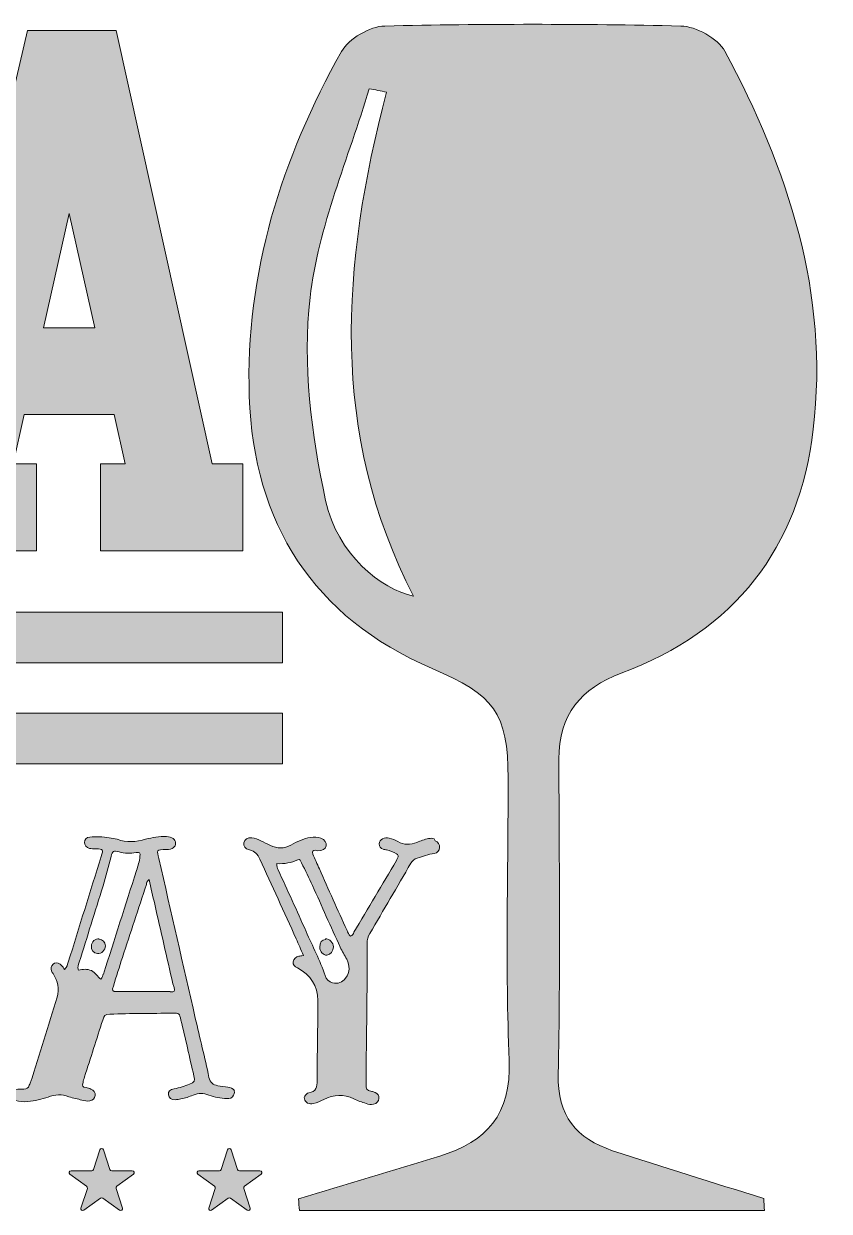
# Model space of a CAD drawing. Header units: inches. Extents: x 149 to 937, y -822 to -258.
# Drawn here: x 554 to 937, y -822 to -258 of the extents above; entities that cross this region are included whole.
import ezdxf

# ---------------------------------------------------------------- set-up
doc = ezdxf.new("R2010")
doc.units = ezdxf.units.IN
doc.header["$MEASUREMENT"] = 0
doc.layers.add('Layer 1', color=7, linetype='Continuous')

# ---------------------------------------------------------------- blocks, each defined once
blk = doc.blocks.new('block 3')
at = {"layer": 'Layer 1', "true_color": 0x2a4f7b}
h = blk.add_hatch(color=167, dxfattribs=at)
h.dxf.hatch_style = 2
edge = h.paths.add_edge_path()
edge.add_spline(control_points=[(654.19, -764.33), (654.73, -765.23), (654.73, -766.13), (654.19, -767.04), (653.47, -768.3), (652.39, -768.84), (650.94, -768.66), (648.06, -768.48), (645.17, -768.12), (642.47, -767.04), (639.94, -765.95), (637.41, -765.95), (634.89, -767.04), (633.08, -767.76), (631.1, -768.48), (629.12, -768.84), (628.21, -769.02), (627.31, -769.2), (626.41, -769.2), (624.42, -769.2), (623.34, -768.3), (623.16, -766.86), (622.98, -765.41), (623.88, -764.15), (625.87, -763.97), (628.57, -763.61), (630.92, -762.71), (633.26, -761.8), (635.79, -760.72), (635.79, -760.54), (635.25, -757.83), (633.26, -748.99), (631.28, -740.16), (629.12, -731.32), (628.39, -728.07), (628.39, -728.07), (625.15, -728.07), (615.22, -728.25), (605.3, -728.07), (595.38, -728.61), (592.85, -728.79), (592.67, -728.97), (591.95, -731.32), (589.07, -740.34), (586.18, -749.36), (583.29, -758.38), (582.93, -759.28), (582.75, -760.18), (582.57, -761.08), (582.03, -762.89), (582.21, -763.07), (584.01, -763.43), (584.74, -763.61), (585.64, -763.79), (586.36, -764.15), (587.62, -764.69), (588.52, -765.77), (588.34, -767.22), (588.16, -768.66), (587.26, -769.56), (585.82, -769.74), (584.55, -769.92), (583.29, -769.74), (582.03, -769.38), (580.04, -768.84), (577.88, -768.48), (575.9, -767.76), (572.47, -766.5), (569.22, -766.67), (565.97, -767.94), (562.91, -769.02), (559.66, -769.74), (556.41, -770.1), (554.43, -770.28), (552.44, -769.92), (550.46, -769.56), (549.02, -769.38), (548.11, -768.12), (548.11, -766.86), (548.11, -765.59), (549.02, -764.51), (550.64, -764.33), (551.9, -764.15), (553.16, -764.15), (554.43, -764.15), (555.69, -764.15), (556.59, -763.61), (556.95, -762.34), (557.13, -761.99), (557.31, -761.62), (557.49, -761.26), (562, -747.73), (565.97, -734.02), (570.3, -720.49), (571.57, -716.34), (570.48, -712.91), (568.5, -709.49), (568.32, -709.13), (567.96, -708.77), (567.78, -708.4), (567.06, -706.96), (567.23, -705.7), (568.32, -704.8), (569.22, -703.89), (570.48, -703.89), (571.75, -704.8), (572.11, -705.16), (572.47, -705.52), (572.83, -705.88), (573.19, -706.24), (573.37, -706.78), (573.73, -707.32), (574.99, -706.06), (575.17, -704.98), (575.53, -703.89), (580.77, -687.12), (586, -670.34), (591.23, -653.56), (592.31, -650.13), (592.31, -650.13), (588.7, -649.95), (587.62, -649.95), (586.54, -649.95), (585.64, -649.77), (584.19, -649.41), (583.29, -648.15), (583.29, -646.89), (583.29, -645.62), (584.19, -644.54), (585.82, -644.36), (588.88, -644.18), (591.95, -644.18), (595.02, -644.72), (596.28, -644.9), (597.54, -645.08), (598.81, -645.44), (603.32, -647.07), (607.83, -646.71), (612.34, -645.44), (615.58, -644.54), (618.83, -644), (622.26, -644.18), (624.96, -644.36), (626.59, -645.44), (626.59, -647.25), (626.59, -649.23), (625.15, -650.31), (622.26, -650.31), (617.21, -650.31), (617.75, -650.67), (618.65, -654.64), (624.42, -679.9), (630.2, -705.16), (635.97, -730.41), (638.14, -739.8), (640.48, -749.18), (642.47, -758.56), (643.01, -761.08), (644.45, -762.17), (646.61, -762.53), (648.24, -762.89), (649.86, -763.07), (651.49, -763.25), (652.75, -763.43), (653.83, -763.79), (654.55, -764.87), (654.55, -764.87), (654.19, -764.33), (654.19, -764.33)], knot_values=[0, 0, 0, 0, 1, 1, 1, 2, 2, 2, 3, 3, 3, 4, 4, 4, 5, 5, 5, 6, 6, 6, 7, 7, 7, 8, 8, 8, 9, 9, 9, 10, 10, 10, 11, 11, 11, 12, 12, 12, 13, 13, 13, 14, 14, 14, 15, 15, 15, 16, 16, 16, 17, 17, 17, 18, 18, 18, 19, 19, 19, 20, 20, 20, 21, 21, 21, 22, 22, 22, 23, 23, 23, 24, 24, 24, 25, 25, 25, 26, 26, 26, 27, 27, 27, 28, 28, 28, 29, 29, 29, 30, 30, 30, 31, 31, 31, 32, 32, 32, 33, 33, 33, 34, 34, 34, 35, 35, 35, 36, 36, 36, 37, 37, 37, 38, 38, 38, 39, 39, 39, 40, 40, 40, 41, 41, 41, 42, 42, 42, 43, 43, 43, 44, 44, 44, 45, 45, 45, 46, 46, 46, 47, 47, 47, 48, 48, 48, 49, 49, 49, 50, 50, 50, 51, 51, 51, 52, 52, 52, 53, 53, 53, 54, 54, 54, 55, 55, 55, 56, 56, 56, 56], degree=3, periodic=1)
edge = h.paths.add_edge_path()
edge.add_spline(control_points=[(592.31, -709.49), (597.54, -693.07), (602.77, -676.65), (608.01, -660.24), (608.73, -658.07), (609.45, -655.91), (609.63, -653.56), (609.81, -651.76), (609.63, -651.4), (607.83, -651.76), (605.12, -652.3), (602.42, -652.12), (599.71, -651.4), (597, -650.67), (596.64, -650.86), (595.92, -653.56), (594.66, -658.25), (593.58, -662.94), (592.13, -667.63), (588.34, -679.72), (584.55, -691.81), (580.77, -703.89), (580.41, -704.98), (579.86, -706.06), (580.41, -707.68), (582.57, -707.14), (584.55, -706.96), (586.54, -707.86), (588.52, -708.77), (589.42, -710.75), (591.05, -711.83), (591.95, -711.11), (591.95, -710.21), (592.13, -709.49), (592.13, -709.49), (592.31, -709.49), (592.31, -709.49)], knot_values=[0, 0, 0, 0, 1, 1, 1, 2, 2, 2, 3, 3, 3, 4, 4, 4, 5, 5, 5, 6, 6, 6, 7, 7, 7, 8, 8, 8, 9, 9, 9, 10, 10, 10, 11, 11, 11, 12, 12, 12, 12], degree=3, periodic=1)
edge = h.paths.add_edge_path()
edge.add_spline(control_points=[(590.15, -692.89), (591.95, -692.89), (593.21, -694.33), (593.21, -696.14), (593.21, -698.12), (591.41, -699.93), (589.42, -699.75), (587.62, -699.56), (586.36, -697.94), (586.54, -696.14), (586.72, -694.15), (588.34, -692.53), (590.33, -692.71), (590.33, -692.71), (590.15, -692.89), (590.15, -692.89)], knot_values=[0, 0, 0, 0, 1, 1, 1, 2, 2, 2, 3, 3, 3, 4, 4, 4, 5, 5, 5, 5], degree=3, periodic=1)
edge = h.paths.add_edge_path()
edge.add_spline(control_points=[(624.06, -717.97), (626.05, -717.97), (626.23, -717.61), (625.87, -715.8), (625.69, -715.26), (625.51, -714.72), (625.33, -714.18), (622.44, -701.55), (619.55, -688.92), (616.67, -676.29), (615.77, -672.5), (614.86, -668.72), (613.96, -664.56), (612.88, -665.29), (612.88, -666.19), (612.7, -666.91), (608.91, -678.46), (605.12, -690), (601.33, -701.55), (599.89, -706.06), (598.45, -710.57), (597, -715.26), (596.28, -717.42), (596.46, -717.79), (598.63, -717.79), (607.11, -717.79), (615.58, -717.79), (624.06, -717.79), (624.06, -717.79), (624.06, -717.97), (624.06, -717.97)], knot_values=[0, 0, 0, 0, 1, 1, 1, 2, 2, 2, 3, 3, 3, 4, 4, 4, 5, 5, 5, 6, 6, 6, 7, 7, 7, 8, 8, 8, 9, 9, 9, 10, 10, 10, 10], degree=3, periodic=1)
h = blk.add_hatch(color=167, dxfattribs=at)
h.dxf.hatch_style = 2
edge = h.paths.add_edge_path()
edge.add_spline(control_points=[(749.99, -646.16), (751.43, -646.71), (752.34, -647.97), (752.16, -649.41), (751.98, -650.86), (751.08, -651.94), (749.63, -652.12), (746.74, -652.48), (744.22, -653.74), (741.51, -654.46), (740.07, -654.82), (739.17, -655.55), (738.45, -656.81), (731.95, -667.99), (725.46, -679.18), (718.96, -690.18), (718.06, -691.63), (717.7, -693.25), (717.7, -695.05), (717.7, -700.29), (717.7, -705.52), (717.7, -710.75), (717.52, -727.17), (717.34, -743.58), (717.16, -760), (717.16, -760.54), (717.16, -761.08), (717.16, -761.62), (717.16, -764.51), (717.16, -764.51), (719.86, -765.23), (720.4, -765.41), (720.95, -765.59), (721.49, -765.77), (722.75, -766.31), (723.47, -767.22), (723.29, -768.66), (723.11, -770.1), (722.21, -771.01), (720.77, -771.37), (719.5, -771.55), (718.24, -771.37), (717.16, -771.01), (715.17, -770.28), (713.19, -769.74), (711.38, -768.84), (706.51, -766.31), (701.82, -766.86), (697.13, -769.02), (695.51, -769.74), (693.89, -770.64), (692.08, -771.01), (691.18, -771.18), (690.28, -771.18), (689.38, -770.83), (687.57, -769.92), (687.21, -767.76), (688.83, -766.5), (689.19, -766.31), (689.56, -765.95), (689.92, -765.95), (693.52, -765.41), (693.89, -763.07), (693.89, -760), (693.89, -747.37), (694.25, -734.74), (694.25, -722.12), (694.25, -715.08), (690.82, -709.85), (684.51, -706.6), (683.24, -705.88), (682.34, -705.16), (682.52, -703.71), (682.7, -702.09), (683.78, -701.37), (685.23, -701.01), (685.77, -700.83), (686.31, -700.83), (687.39, -700.65), (686.13, -697.76), (685.05, -695.24), (683.96, -692.71), (678.19, -680.08), (672.42, -667.45), (666.65, -654.82), (665.56, -652.48), (664.3, -651.04), (661.77, -650.49), (659.61, -650.13), (658.71, -648.69), (659.07, -647.07), (659.43, -645.44), (660.87, -644.54), (662.86, -644.72), (664.3, -644.9), (665.74, -645.44), (667.19, -646.16), (668.63, -646.89), (670.07, -647.61), (671.7, -648.33), (674.94, -649.95), (678.19, -649.95), (681.44, -648.15), (684.32, -646.53), (687.39, -645.08), (690.82, -644.54), (692.44, -644.36), (694.07, -644.36), (695.69, -644.9), (697.49, -645.62), (698.4, -647.07), (698.22, -648.51), (697.85, -650.13), (696.41, -651.04), (694.25, -650.86), (693.89, -650.86), (693.52, -650.67), (693.16, -650.67), (691.72, -650.67), (691.36, -651.04), (691.9, -652.48), (692.8, -654.82), (693.89, -657.17), (694.97, -659.51), (699.3, -669.26), (703.63, -679), (708.14, -688.74), (708.5, -689.64), (708.86, -690.72), (709.76, -691.45), (710.84, -691.27), (711.02, -690.36), (711.38, -689.64), (718.24, -678.28), (724.92, -666.91), (731.59, -655.55), (731.77, -655.18), (731.95, -654.82), (732.13, -654.46), (732.67, -653.56), (732.49, -652.84), (731.59, -652.3), (730.15, -651.58), (728.52, -650.86), (726.9, -650.49), (726.36, -650.31), (725.82, -650.31), (725.28, -650.13), (724.01, -649.77), (723.47, -648.87), (723.47, -647.61), (723.47, -646.53), (724.01, -645.8), (724.92, -645.26), (726, -644.72), (727.08, -644.72), (728.16, -644.9), (729.61, -645.26), (731.05, -645.8), (732.31, -646.53), (735.2, -648.15), (738.27, -648.15), (741.33, -646.89), (743.14, -646.16), (744.94, -645.44), (746.92, -645.08), (747.83, -644.9), (748.73, -644.9), (749.63, -645.26), (749.63, -645.26), (749.99, -646.16), (749.99, -646.16)], knot_values=[0, 0, 0, 0, 1, 1, 1, 2, 2, 2, 3, 3, 3, 4, 4, 4, 5, 5, 5, 6, 6, 6, 7, 7, 7, 8, 8, 8, 9, 9, 9, 10, 10, 10, 11, 11, 11, 12, 12, 12, 13, 13, 13, 14, 14, 14, 15, 15, 15, 16, 16, 16, 17, 17, 17, 18, 18, 18, 19, 19, 19, 20, 20, 20, 21, 21, 21, 22, 22, 22, 23, 23, 23, 24, 24, 24, 25, 25, 25, 26, 26, 26, 27, 27, 27, 28, 28, 28, 29, 29, 29, 30, 30, 30, 31, 31, 31, 32, 32, 32, 33, 33, 33, 34, 34, 34, 35, 35, 35, 36, 36, 36, 37, 37, 37, 38, 38, 38, 39, 39, 39, 40, 40, 40, 41, 41, 41, 42, 42, 42, 43, 43, 43, 44, 44, 44, 45, 45, 45, 46, 46, 46, 47, 47, 47, 48, 48, 48, 49, 49, 49, 50, 50, 50, 51, 51, 51, 52, 52, 52, 53, 53, 53, 54, 54, 54, 55, 55, 55, 56, 56, 56, 57, 57, 57, 57], degree=3, periodic=1)
edge = h.paths.add_edge_path()
edge.add_spline(control_points=[(707.96, -702.45), (707.05, -700.47), (705.79, -698.66), (704.89, -696.68), (700.38, -686.94), (696.05, -677.19), (691.72, -667.45), (690.1, -663.84), (688.29, -660.24), (686.49, -656.63), (686.13, -655.73), (685.77, -654.64), (684.68, -655.18), (681.62, -656.63), (678.37, -657.17), (674.76, -656.99), (674.58, -658.43), (674.94, -659.15), (675.3, -659.88), (679.81, -669.62), (684.32, -679.36), (688.65, -689.28), (691.72, -696.32), (695.33, -702.99), (697.67, -710.21), (698.22, -712.01), (699.48, -713.1), (701.28, -713.64), (703.81, -714.36), (705.79, -713.45), (707.42, -711.47), (709.76, -708.59), (709.4, -705.52), (707.96, -702.45)], knot_values=[0, 0, 0, 0, 1, 1, 1, 2, 2, 2, 3, 3, 3, 4, 4, 4, 5, 5, 5, 6, 6, 6, 7, 7, 7, 8, 8, 8, 9, 9, 9, 10, 10, 10, 11, 11, 11, 11], degree=3, periodic=1)
edge = h.paths.add_edge_path()
edge.add_spline(control_points=[(697.85, -692.71), (699.84, -692.71), (701.64, -694.51), (701.64, -696.5), (701.64, -698.48), (700.2, -700.29), (698.58, -700.47), (696.77, -700.65), (695.15, -698.84), (695.15, -696.68), (695.15, -694.51), (696.23, -693.07), (697.85, -693.07), (697.85, -693.07), (697.85, -692.71), (697.85, -692.71)], knot_values=[0, 0, 0, 0, 1, 1, 1, 2, 2, 2, 3, 3, 3, 4, 4, 4, 5, 5, 5, 5], degree=3, periodic=1)
at = {"layer": 'Layer 1', "lineweight": 0}
for points, knots in [([(654.19, -764.33), (654.73, -765.23), (654.73, -766.13), (654.19, -767.04), (653.47, -768.3), (652.39, -768.84), (650.94, -768.66), (648.06, -768.48), (645.17, -768.12), (642.47, -767.04), (639.94, -765.95), (637.41, -765.95), (634.89, -767.04), (633.08, -767.76), (631.1, -768.48), (629.12, -768.84), (628.21, -769.02), (627.31, -769.2), (626.41, -769.2), (624.42, -769.2), (623.34, -768.3), (623.16, -766.86), (622.98, -765.41), (623.88, -764.15), (625.87, -763.97), (628.57, -763.61), (630.92, -762.71), (633.26, -761.8), (635.79, -760.72), (635.79, -760.54), (635.25, -757.83), (633.26, -748.99), (631.28, -740.16), (629.12, -731.32), (628.39, -728.07), (628.39, -728.07), (625.15, -728.07), (615.22, -728.25), (605.3, -728.07), (595.38, -728.61), (592.85, -728.79), (592.67, -728.97), (591.95, -731.32), (589.07, -740.34), (586.18, -749.36), (583.29, -758.38), (582.93, -759.28), (582.75, -760.18), (582.57, -761.08), (582.03, -762.89), (582.21, -763.07), (584.01, -763.43), (584.74, -763.61), (585.64, -763.79), (586.36, -764.15), (587.62, -764.69), (588.52, -765.77), (588.34, -767.22), (588.16, -768.66), (587.26, -769.56), (585.82, -769.74), (584.55, -769.92), (583.29, -769.74), (582.03, -769.38), (580.04, -768.84), (577.88, -768.48), (575.9, -767.76), (572.47, -766.5), (569.22, -766.67), (565.97, -767.94), (562.91, -769.02), (559.66, -769.74), (556.41, -770.1), (554.43, -770.28), (552.44, -769.92), (550.46, -769.56), (549.02, -769.38), (548.11, -768.12), (548.11, -766.86), (548.11, -765.59), (549.02, -764.51), (550.64, -764.33), (551.9, -764.15), (553.16, -764.15), (554.43, -764.15), (555.69, -764.15), (556.59, -763.61), (556.95, -762.34), (557.13, -761.99), (557.31, -761.62), (557.49, -761.26), (562, -747.73), (565.97, -734.02), (570.3, -720.49), (571.57, -716.34), (570.48, -712.91), (568.5, -709.49), (568.32, -709.13), (567.96, -708.77), (567.78, -708.4), (567.06, -706.96), (567.23, -705.7), (568.32, -704.8), (569.22, -703.89), (570.48, -703.89), (571.75, -704.8), (572.11, -705.16), (572.47, -705.52), (572.83, -705.88), (573.19, -706.24), (573.37, -706.78), (573.73, -707.32), (574.99, -706.06), (575.17, -704.98), (575.53, -703.89), (580.77, -687.12), (586, -670.34), (591.23, -653.56), (592.31, -650.13), (592.31, -650.13), (588.7, -649.95), (587.62, -649.95), (586.54, -649.95), (585.64, -649.77), (584.19, -649.41), (583.29, -648.15), (583.29, -646.89), (583.29, -645.62), (584.19, -644.54), (585.82, -644.36), (588.88, -644.18), (591.95, -644.18), (595.02, -644.72), (596.28, -644.9), (597.54, -645.08), (598.81, -645.44), (603.32, -647.07), (607.83, -646.71), (612.34, -645.44), (615.58, -644.54), (618.83, -644), (622.26, -644.18), (624.96, -644.36), (626.59, -645.44), (626.59, -647.25), (626.59, -649.23), (625.15, -650.31), (622.26, -650.31), (617.21, -650.31), (617.75, -650.67), (618.65, -654.64), (624.42, -679.9), (630.2, -705.16), (635.97, -730.41), (638.14, -739.8), (640.48, -749.18), (642.47, -758.56), (643.01, -761.08), (644.45, -762.17), (646.61, -762.53), (648.24, -762.89), (649.86, -763.07), (651.49, -763.25), (652.75, -763.43), (653.83, -763.79), (654.55, -764.87), (654.55, -764.87), (654.19, -764.33), (654.19, -764.33)], [0, 0, 0, 0, 1, 1, 1, 2, 2, 2, 3, 3, 3, 4, 4, 4, 5, 5, 5, 6, 6, 6, 7, 7, 7, 8, 8, 8, 9, 9, 9, 10, 10, 10, 11, 11, 11, 12, 12, 12, 13, 13, 13, 14, 14, 14, 15, 15, 15, 16, 16, 16, 17, 17, 17, 18, 18, 18, 19, 19, 19, 20, 20, 20, 21, 21, 21, 22, 22, 22, 23, 23, 23, 24, 24, 24, 25, 25, 25, 26, 26, 26, 27, 27, 27, 28, 28, 28, 29, 29, 29, 30, 30, 30, 31, 31, 31, 32, 32, 32, 33, 33, 33, 34, 34, 34, 35, 35, 35, 36, 36, 36, 37, 37, 37, 38, 38, 38, 39, 39, 39, 40, 40, 40, 41, 41, 41, 42, 42, 42, 43, 43, 43, 44, 44, 44, 45, 45, 45, 46, 46, 46, 47, 47, 47, 48, 48, 48, 49, 49, 49, 50, 50, 50, 51, 51, 51, 52, 52, 52, 53, 53, 53, 54, 54, 54, 55, 55, 55, 56, 56, 56, 56]), ([(749.99, -646.16), (751.43, -646.71), (752.34, -647.97), (752.16, -649.41), (751.98, -650.86), (751.08, -651.94), (749.63, -652.12), (746.74, -652.48), (744.22, -653.74), (741.51, -654.46), (740.07, -654.82), (739.17, -655.55), (738.45, -656.81), (731.95, -667.99), (725.46, -679.18), (718.96, -690.18), (718.06, -691.63), (717.7, -693.25), (717.7, -695.05), (717.7, -700.29), (717.7, -705.52), (717.7, -710.75), (717.52, -727.17), (717.34, -743.58), (717.16, -760), (717.16, -760.54), (717.16, -761.08), (717.16, -761.62), (717.16, -764.51), (717.16, -764.51), (719.86, -765.23), (720.4, -765.41), (720.95, -765.59), (721.49, -765.77), (722.75, -766.31), (723.47, -767.22), (723.29, -768.66), (723.11, -770.1), (722.21, -771.01), (720.77, -771.37), (719.5, -771.55), (718.24, -771.37), (717.16, -771.01), (715.17, -770.28), (713.19, -769.74), (711.38, -768.84), (706.51, -766.31), (701.82, -766.86), (697.13, -769.02), (695.51, -769.74), (693.89, -770.64), (692.08, -771.01), (691.18, -771.18), (690.28, -771.18), (689.38, -770.83), (687.57, -769.92), (687.21, -767.76), (688.83, -766.5), (689.19, -766.31), (689.56, -765.95), (689.92, -765.95), (693.52, -765.41), (693.89, -763.07), (693.89, -760), (693.89, -747.37), (694.25, -734.74), (694.25, -722.12), (694.25, -715.08), (690.82, -709.85), (684.51, -706.6), (683.24, -705.88), (682.34, -705.16), (682.52, -703.71), (682.7, -702.09), (683.78, -701.37), (685.23, -701.01), (685.77, -700.83), (686.31, -700.83), (687.39, -700.65), (686.13, -697.76), (685.05, -695.24), (683.96, -692.71), (678.19, -680.08), (672.42, -667.45), (666.65, -654.82), (665.56, -652.48), (664.3, -651.04), (661.77, -650.49), (659.61, -650.13), (658.71, -648.69), (659.07, -647.07), (659.43, -645.44), (660.87, -644.54), (662.86, -644.72), (664.3, -644.9), (665.74, -645.44), (667.19, -646.16), (668.63, -646.89), (670.07, -647.61), (671.7, -648.33), (674.94, -649.95), (678.19, -649.95), (681.44, -648.15), (684.32, -646.53), (687.39, -645.08), (690.82, -644.54), (692.44, -644.36), (694.07, -644.36), (695.69, -644.9), (697.49, -645.62), (698.4, -647.07), (698.22, -648.51), (697.85, -650.13), (696.41, -651.04), (694.25, -650.86), (693.89, -650.86), (693.52, -650.67), (693.16, -650.67), (691.72, -650.67), (691.36, -651.04), (691.9, -652.48), (692.8, -654.82), (693.89, -657.17), (694.97, -659.51), (699.3, -669.26), (703.63, -679), (708.14, -688.74), (708.5, -689.64), (708.86, -690.72), (709.76, -691.45), (710.84, -691.27), (711.02, -690.36), (711.38, -689.64), (718.24, -678.28), (724.92, -666.91), (731.59, -655.55), (731.77, -655.18), (731.95, -654.82), (732.13, -654.46), (732.67, -653.56), (732.49, -652.84), (731.59, -652.3), (730.15, -651.58), (728.52, -650.86), (726.9, -650.49), (726.36, -650.31), (725.82, -650.31), (725.28, -650.13), (724.01, -649.77), (723.47, -648.87), (723.47, -647.61), (723.47, -646.53), (724.01, -645.8), (724.92, -645.26), (726, -644.72), (727.08, -644.72), (728.16, -644.9), (729.61, -645.26), (731.05, -645.8), (732.31, -646.53), (735.2, -648.15), (738.27, -648.15), (741.33, -646.89), (743.14, -646.16), (744.94, -645.44), (746.92, -645.08), (747.83, -644.9), (748.73, -644.9), (749.63, -645.26), (749.63, -645.26), (749.99, -646.16), (749.99, -646.16)], [0, 0, 0, 0, 1, 1, 1, 2, 2, 2, 3, 3, 3, 4, 4, 4, 5, 5, 5, 6, 6, 6, 7, 7, 7, 8, 8, 8, 9, 9, 9, 10, 10, 10, 11, 11, 11, 12, 12, 12, 13, 13, 13, 14, 14, 14, 15, 15, 15, 16, 16, 16, 17, 17, 17, 18, 18, 18, 19, 19, 19, 20, 20, 20, 21, 21, 21, 22, 22, 22, 23, 23, 23, 24, 24, 24, 25, 25, 25, 26, 26, 26, 27, 27, 27, 28, 28, 28, 29, 29, 29, 30, 30, 30, 31, 31, 31, 32, 32, 32, 33, 33, 33, 34, 34, 34, 35, 35, 35, 36, 36, 36, 37, 37, 37, 38, 38, 38, 39, 39, 39, 40, 40, 40, 41, 41, 41, 42, 42, 42, 43, 43, 43, 44, 44, 44, 45, 45, 45, 46, 46, 46, 47, 47, 47, 48, 48, 48, 49, 49, 49, 50, 50, 50, 51, 51, 51, 52, 52, 52, 53, 53, 53, 54, 54, 54, 55, 55, 55, 56, 56, 56, 57, 57, 57, 57]), ([(592.31, -709.49), (597.54, -693.07), (602.77, -676.65), (608.01, -660.24), (608.73, -658.07), (609.45, -655.91), (609.63, -653.56), (609.81, -651.76), (609.63, -651.4), (607.83, -651.76), (605.12, -652.3), (602.42, -652.12), (599.71, -651.4), (597, -650.67), (596.64, -650.86), (595.92, -653.56), (594.66, -658.25), (593.58, -662.94), (592.13, -667.63), (588.34, -679.72), (584.55, -691.81), (580.77, -703.89), (580.41, -704.98), (579.86, -706.06), (580.41, -707.68), (582.57, -707.14), (584.55, -706.96), (586.54, -707.86), (588.52, -708.77), (589.42, -710.75), (591.05, -711.83), (591.95, -711.11), (591.95, -710.21), (592.13, -709.49), (592.13, -709.49), (592.31, -709.49), (592.31, -709.49)], [0, 0, 0, 0, 1, 1, 1, 2, 2, 2, 3, 3, 3, 4, 4, 4, 5, 5, 5, 6, 6, 6, 7, 7, 7, 8, 8, 8, 9, 9, 9, 10, 10, 10, 11, 11, 11, 12, 12, 12, 12]), ([(707.96, -702.45), (707.05, -700.47), (705.79, -698.66), (704.89, -696.68), (700.38, -686.94), (696.05, -677.19), (691.72, -667.45), (690.1, -663.84), (688.29, -660.24), (686.49, -656.63), (686.13, -655.73), (685.77, -654.64), (684.68, -655.18), (681.62, -656.63), (678.37, -657.17), (674.76, -656.99), (674.58, -658.43), (674.94, -659.15), (675.3, -659.88), (679.81, -669.62), (684.32, -679.36), (688.65, -689.28), (691.72, -696.32), (695.33, -702.99), (697.67, -710.21), (698.22, -712.01), (699.48, -713.1), (701.28, -713.64), (703.81, -714.36), (705.79, -713.45), (707.42, -711.47), (709.76, -708.59), (709.4, -705.52), (707.96, -702.45)], [0, 0, 0, 0, 1, 1, 1, 2, 2, 2, 3, 3, 3, 4, 4, 4, 5, 5, 5, 6, 6, 6, 7, 7, 7, 8, 8, 8, 9, 9, 9, 10, 10, 10, 11, 11, 11, 11]), ([(624.06, -717.97), (626.05, -717.97), (626.23, -717.61), (625.87, -715.8), (625.69, -715.26), (625.51, -714.72), (625.33, -714.18), (622.44, -701.55), (619.55, -688.92), (616.67, -676.29), (615.77, -672.5), (614.86, -668.72), (613.96, -664.56), (612.88, -665.29), (612.88, -666.19), (612.7, -666.91), (608.91, -678.46), (605.12, -690), (601.33, -701.55), (599.89, -706.06), (598.45, -710.57), (597, -715.26), (596.28, -717.42), (596.46, -717.79), (598.63, -717.79), (607.11, -717.79), (615.58, -717.79), (624.06, -717.79), (624.06, -717.79), (624.06, -717.97), (624.06, -717.97)], [0, 0, 0, 0, 1, 1, 1, 2, 2, 2, 3, 3, 3, 4, 4, 4, 5, 5, 5, 6, 6, 6, 7, 7, 7, 8, 8, 8, 9, 9, 9, 10, 10, 10, 10]), ([(590.15, -692.89), (591.95, -692.89), (593.21, -694.33), (593.21, -696.14), (593.21, -698.12), (591.41, -699.93), (589.42, -699.75), (587.62, -699.56), (586.36, -697.94), (586.54, -696.14), (586.72, -694.15), (588.34, -692.53), (590.33, -692.71), (590.33, -692.71), (590.15, -692.89), (590.15, -692.89)], [0, 0, 0, 0, 1, 1, 1, 2, 2, 2, 3, 3, 3, 4, 4, 4, 5, 5, 5, 5]), ([(697.85, -692.71), (699.84, -692.71), (701.64, -694.51), (701.64, -696.5), (701.64, -698.48), (700.2, -700.29), (698.58, -700.47), (696.77, -700.65), (695.15, -698.84), (695.15, -696.68), (695.15, -694.51), (696.23, -693.07), (697.85, -693.07), (697.85, -693.07), (697.85, -692.71), (697.85, -692.71)], [0, 0, 0, 0, 1, 1, 1, 2, 2, 2, 3, 3, 3, 4, 4, 4, 5, 5, 5, 5])]:
    blk.add_open_spline(points, degree=3, knots=knots, dxfattribs=at)
blk = doc.blocks.new('block 4')
at = {"layer": 'Layer 1', "true_color": 0x2a4f7b}
h = blk.add_hatch(color=167, dxfattribs=at)
h.dxf.hatch_style = 2
h.paths.add_polyline_path([(554.54, -443.52), (549.28, -467.02), (560.42, -467.02), (560.42, -508.32), (492.67, -508.32), (492.67, -467.02), (508.14, -467.02), (556.24, -261), (598.32, -261), (643.94, -467.02), (658.64, -467.02), (658.64, -508.32), (590.89, -508.32), (590.89, -467.02), (602.64, -467.02), (597.39, -443.52)])
h.paths.add_polyline_path([(588.26, -402.37), (576.04, -348.08), (563.82, -402.37)])
at = {"layer": 'Layer 1', "lineweight": 0}
for points in [[(554.54, -443.52), (549.28, -467.02), (560.42, -467.02), (560.42, -508.32), (492.67, -508.32), (492.67, -467.02), (508.14, -467.02), (556.24, -261), (598.32, -261), (643.94, -467.02), (658.64, -467.02), (658.64, -508.32), (590.89, -508.32), (590.89, -467.02), (602.64, -467.02), (597.39, -443.52), (554.54, -443.52)], [(588.26, -402.37), (576.04, -348.08), (563.82, -402.37), (588.26, -402.37)]]:
    blk.add_lwpolyline(points, dxfattribs=at)
blk = doc.blocks.new('block 2')
at = {"layer": 'Layer 1', "true_color": 0xce432c}
h = blk.add_hatch(color=22, dxfattribs=at)
h.dxf.hatch_style = 2
edge = h.paths.add_edge_path()
edge.add_spline(control_points=[(906.56, -821.86), (832.87, -821.86), (759.17, -821.86), (685.47, -821.86), (685.34, -820), (685.21, -818.15), (685.08, -816.29), (707.47, -809.54), (729.89, -802.89), (752.23, -795.99), (774.52, -789.1), (786.28, -776.22), (785.23, -750.47), (783.4, -705.86), (784.73, -661.12), (784.72, -616.43), (784.71, -585.27), (778.12, -576.92), (748.53, -564.25), (691.95, -540.03), (663.7, -495.03), (661.65, -435.01), (659.65, -376.47), (676.95, -321.83), (705.5, -271.05), (708.95, -264.91), (718.98, -259.1), (726.08, -258.94), (772.98, -257.87), (819.93, -257.87), (866.82, -258.94), (874.07, -259.11), (884.46, -264.8), (887.78, -270.96), (917.86, -326.89), (937.43, -386.01), (929.84, -450.49), (923.18, -507.03), (892.49, -546.43), (838.45, -566.5), (819.45, -573.56), (808.78, -586.35), (808.85, -607.37), (809.01, -657.27), (809.59, -707.18), (808.56, -757.06), (808.15, -776.93), (817.22, -787.7), (834.43, -793.41), (858.29, -801.31), (882.34, -808.61), (906.31, -816.17), (906.39, -818.06), (906.48, -819.96), (906.56, -821.86)], knot_values=[0, 0, 0, 0, 1, 1, 1, 2, 2, 2, 3, 3, 3, 4, 4, 4, 5, 5, 5, 6, 6, 6, 7, 7, 7, 8, 8, 8, 9, 9, 9, 10, 10, 10, 11, 11, 11, 12, 12, 12, 13, 13, 13, 14, 14, 14, 15, 15, 15, 16, 16, 16, 17, 17, 17, 18, 18, 18, 18], degree=3, periodic=1)
edge = h.paths.add_edge_path()
edge.add_spline(control_points=[(726.96, -290.4), (724.19, -289.84), (721.42, -289.28), (718.64, -288.72), (708.82, -321.77), (694.42, -354.29), (690.52, -388.02), (686.87, -419.58), (691.19, -453.11), (697.95, -484.49), (703.45, -510.05), (724.4, -526.65), (739.76, -529.9), (699.7, -452.66), (705.37, -372.04), (726.96, -290.4)], knot_values=[0, 0, 0, 0, 1, 1, 1, 2, 2, 2, 3, 3, 3, 4, 4, 4, 5, 5, 5, 5], degree=3, periodic=1)
h = blk.add_hatch(color=22, dxfattribs=at)
h.dxf.hatch_style = 2
h.paths.add_polyline_path([(677.38, -561.55), (152.98, -561.55), (152.98, -537.53), (677.38, -537.53)])
h = blk.add_hatch(color=22, dxfattribs=at)
h.dxf.hatch_style = 2
h.paths.add_polyline_path([(677.38, -609.59), (152.98, -609.59), (152.98, -585.57), (677.38, -585.57)])
h = blk.add_hatch(color=22, dxfattribs=at)
h.dxf.hatch_style = 2
edge = h.paths.add_edge_path()
edge.add_spline(control_points=[(592.32, -793.02), (592.32, -793.02), (595.34, -802.32), (595.34, -802.32), (595.46, -802.7), (595.81, -802.95), (596.2, -802.95), (596.2, -802.95), (605.99, -802.95), (605.99, -802.95), (606.87, -802.95), (607.23, -804.08), (606.52, -804.59), (606.52, -804.59), (598.61, -810.35), (598.61, -810.35), (598.29, -810.58), (598.15, -810.99), (598.28, -811.36), (598.28, -811.36), (601.3, -820.67), (601.3, -820.67), (601.57, -821.5), (600.61, -822.2), (599.9, -821.68), (599.9, -821.68), (591.99, -815.93), (591.99, -815.93), (591.67, -815.7), (591.24, -815.7), (590.92, -815.93), (590.92, -815.93), (583, -821.68), (583, -821.68), (582.29, -822.2), (581.33, -821.5), (581.6, -820.67), (581.6, -820.67), (584.63, -811.36), (584.63, -811.36), (584.75, -810.99), (584.61, -810.58), (584.3, -810.35), (584.3, -810.35), (576.38, -804.59), (576.38, -804.59), (575.67, -804.08), (576.03, -802.95), (576.91, -802.95), (576.91, -802.95), (586.7, -802.95), (586.7, -802.95), (587.09, -802.95), (587.44, -802.7), (587.56, -802.32), (587.56, -802.32), (590.59, -793.02), (590.59, -793.02), (590.86, -792.18), (592.04, -792.18), (592.32, -793.02)], knot_values=[0, 0, 0, 0, 1, 1, 1, 2, 2, 2, 3, 3, 3, 4, 4, 4, 5, 5, 5, 6, 6, 6, 7, 7, 7, 8, 8, 8, 9, 9, 9, 10, 10, 10, 11, 11, 11, 12, 12, 12, 13, 13, 13, 14, 14, 14, 15, 15, 15, 16, 16, 16, 17, 17, 17, 18, 18, 18, 19, 19, 19, 20, 20, 20, 20], degree=3, periodic=1)
h = blk.add_hatch(color=22, dxfattribs=at)
h.dxf.hatch_style = 2
edge = h.paths.add_edge_path()
edge.add_spline(control_points=[(653.05, -793.02), (653.05, -793.02), (656.08, -802.32), (656.08, -802.32), (656.2, -802.7), (656.55, -802.95), (656.94, -802.95), (656.94, -802.95), (666.73, -802.95), (666.73, -802.95), (667.61, -802.95), (667.97, -804.08), (667.26, -804.59), (667.26, -804.59), (659.35, -810.35), (659.35, -810.35), (659.03, -810.58), (658.89, -810.99), (659.02, -811.36), (659.02, -811.36), (662.04, -820.67), (662.04, -820.67), (662.31, -821.5), (661.35, -822.2), (660.64, -821.68), (660.64, -821.68), (652.72, -815.93), (652.72, -815.93), (652.41, -815.7), (651.97, -815.7), (651.66, -815.93), (651.66, -815.93), (643.74, -821.68), (643.74, -821.68), (643.03, -822.2), (642.07, -821.5), (642.34, -820.67), (642.34, -820.67), (645.36, -811.36), (645.36, -811.36), (645.49, -810.99), (645.35, -810.58), (645.03, -810.35), (645.03, -810.35), (637.12, -804.59), (637.12, -804.59), (636.41, -804.08), (636.77, -802.95), (637.65, -802.95), (637.65, -802.95), (647.44, -802.95), (647.44, -802.95), (647.83, -802.95), (648.18, -802.7), (648.3, -802.32), (648.3, -802.32), (651.33, -793.02), (651.33, -793.02), (651.6, -792.18), (652.78, -792.18), (653.05, -793.02)], knot_values=[0, 0, 0, 0, 1, 1, 1, 2, 2, 2, 3, 3, 3, 4, 4, 4, 5, 5, 5, 6, 6, 6, 7, 7, 7, 8, 8, 8, 9, 9, 9, 10, 10, 10, 11, 11, 11, 12, 12, 12, 13, 13, 13, 14, 14, 14, 15, 15, 15, 16, 16, 16, 17, 17, 17, 18, 18, 18, 19, 19, 19, 20, 20, 20, 20], degree=3, periodic=1)
at = {"layer": 'Layer 1', "lineweight": 0}
for points in [[(677.38, -561.55), (152.98, -561.55), (152.98, -537.53), (677.38, -537.53), (677.38, -561.55)], [(677.38, -609.59), (152.98, -609.59), (152.98, -585.57), (677.38, -585.57), (677.38, -609.59)]]:
    blk.add_lwpolyline(points, dxfattribs=at)
for points, knots in [([(906.56, -821.86), (832.87, -821.86), (759.17, -821.86), (685.47, -821.86), (685.34, -820), (685.21, -818.15), (685.08, -816.29), (707.47, -809.54), (729.89, -802.89), (752.23, -795.99), (774.52, -789.1), (786.28, -776.22), (785.23, -750.47), (783.4, -705.86), (784.73, -661.12), (784.72, -616.43), (784.71, -585.27), (778.12, -576.92), (748.53, -564.25), (691.95, -540.03), (663.7, -495.03), (661.65, -435.01), (659.65, -376.47), (676.95, -321.83), (705.5, -271.05), (708.95, -264.91), (718.98, -259.1), (726.08, -258.94), (772.98, -257.87), (819.93, -257.87), (866.82, -258.94), (874.07, -259.11), (884.46, -264.8), (887.78, -270.96), (917.86, -326.89), (937.43, -386.01), (929.84, -450.49), (923.18, -507.03), (892.49, -546.43), (838.45, -566.5), (819.45, -573.56), (808.78, -586.35), (808.85, -607.37), (809.01, -657.27), (809.59, -707.18), (808.56, -757.06), (808.15, -776.93), (817.22, -787.7), (834.43, -793.41), (858.29, -801.31), (882.34, -808.61), (906.31, -816.17), (906.39, -818.06), (906.48, -819.96), (906.56, -821.86)], [0, 0, 0, 0, 1, 1, 1, 2, 2, 2, 3, 3, 3, 4, 4, 4, 5, 5, 5, 6, 6, 6, 7, 7, 7, 8, 8, 8, 9, 9, 9, 10, 10, 10, 11, 11, 11, 12, 12, 12, 13, 13, 13, 14, 14, 14, 15, 15, 15, 16, 16, 16, 17, 17, 17, 18, 18, 18, 18]), ([(726.96, -290.4), (724.19, -289.84), (721.42, -289.28), (718.64, -288.72), (708.82, -321.77), (694.42, -354.29), (690.52, -388.02), (686.87, -419.58), (691.19, -453.11), (697.95, -484.49), (703.45, -510.05), (724.4, -526.65), (739.76, -529.9), (699.7, -452.66), (705.37, -372.04), (726.96, -290.4)], [0, 0, 0, 0, 1, 1, 1, 2, 2, 2, 3, 3, 3, 4, 4, 4, 5, 5, 5, 5]), ([(592.32, -793.02), (592.32, -793.02), (595.34, -802.32), (595.34, -802.32), (595.46, -802.7), (595.81, -802.95), (596.2, -802.95), (596.2, -802.95), (605.99, -802.95), (605.99, -802.95), (606.87, -802.95), (607.23, -804.08), (606.52, -804.59), (606.52, -804.59), (598.61, -810.35), (598.61, -810.35), (598.29, -810.58), (598.15, -810.99), (598.28, -811.36), (598.28, -811.36), (601.3, -820.67), (601.3, -820.67), (601.57, -821.5), (600.61, -822.2), (599.9, -821.68), (599.9, -821.68), (591.99, -815.93), (591.99, -815.93), (591.67, -815.7), (591.24, -815.7), (590.92, -815.93), (590.92, -815.93), (583, -821.68), (583, -821.68), (582.29, -822.2), (581.33, -821.5), (581.6, -820.67), (581.6, -820.67), (584.63, -811.36), (584.63, -811.36), (584.75, -810.99), (584.61, -810.58), (584.3, -810.35), (584.3, -810.35), (576.38, -804.59), (576.38, -804.59), (575.67, -804.08), (576.03, -802.95), (576.91, -802.95), (576.91, -802.95), (586.7, -802.95), (586.7, -802.95), (587.09, -802.95), (587.44, -802.7), (587.56, -802.32), (587.56, -802.32), (590.59, -793.02), (590.59, -793.02), (590.86, -792.18), (592.04, -792.18), (592.32, -793.02)], [0, 0, 0, 0, 1, 1, 1, 2, 2, 2, 3, 3, 3, 4, 4, 4, 5, 5, 5, 6, 6, 6, 7, 7, 7, 8, 8, 8, 9, 9, 9, 10, 10, 10, 11, 11, 11, 12, 12, 12, 13, 13, 13, 14, 14, 14, 15, 15, 15, 16, 16, 16, 17, 17, 17, 18, 18, 18, 19, 19, 19, 20, 20, 20, 20]), ([(653.05, -793.02), (653.05, -793.02), (656.08, -802.32), (656.08, -802.32), (656.2, -802.7), (656.55, -802.95), (656.94, -802.95), (656.94, -802.95), (666.73, -802.95), (666.73, -802.95), (667.61, -802.95), (667.97, -804.08), (667.26, -804.59), (667.26, -804.59), (659.35, -810.35), (659.35, -810.35), (659.03, -810.58), (658.89, -810.99), (659.02, -811.36), (659.02, -811.36), (662.04, -820.67), (662.04, -820.67), (662.31, -821.5), (661.35, -822.2), (660.64, -821.68), (660.64, -821.68), (652.72, -815.93), (652.72, -815.93), (652.41, -815.7), (651.97, -815.7), (651.66, -815.93), (651.66, -815.93), (643.74, -821.68), (643.74, -821.68), (643.03, -822.2), (642.07, -821.5), (642.34, -820.67), (642.34, -820.67), (645.36, -811.36), (645.36, -811.36), (645.49, -810.99), (645.35, -810.58), (645.03, -810.35), (645.03, -810.35), (637.12, -804.59), (637.12, -804.59), (636.41, -804.08), (636.77, -802.95), (637.65, -802.95), (637.65, -802.95), (647.44, -802.95), (647.44, -802.95), (647.83, -802.95), (648.18, -802.7), (648.3, -802.32), (648.3, -802.32), (651.33, -793.02), (651.33, -793.02), (651.6, -792.18), (652.78, -792.18), (653.05, -793.02)], [0, 0, 0, 0, 1, 1, 1, 2, 2, 2, 3, 3, 3, 4, 4, 4, 5, 5, 5, 6, 6, 6, 7, 7, 7, 8, 8, 8, 9, 9, 9, 10, 10, 10, 11, 11, 11, 12, 12, 12, 13, 13, 13, 14, 14, 14, 15, 15, 15, 16, 16, 16, 17, 17, 17, 18, 18, 18, 19, 19, 19, 20, 20, 20, 20])]:
    blk.add_open_spline(points, degree=3, knots=knots, dxfattribs=at)
at = {"layer": 'Layer 1'}
for name in ['block 4', 'block 3']:
    blk.add_blockref(name, (0, 0), dxfattribs=at)

msp = doc.modelspace()

# ---------------------------------------------------------------- block references
at = {"layer": 'Layer 1'}
msp.add_blockref('block 2', (0, 0), dxfattribs=at)

doc.saveas('drawing.dxf')
